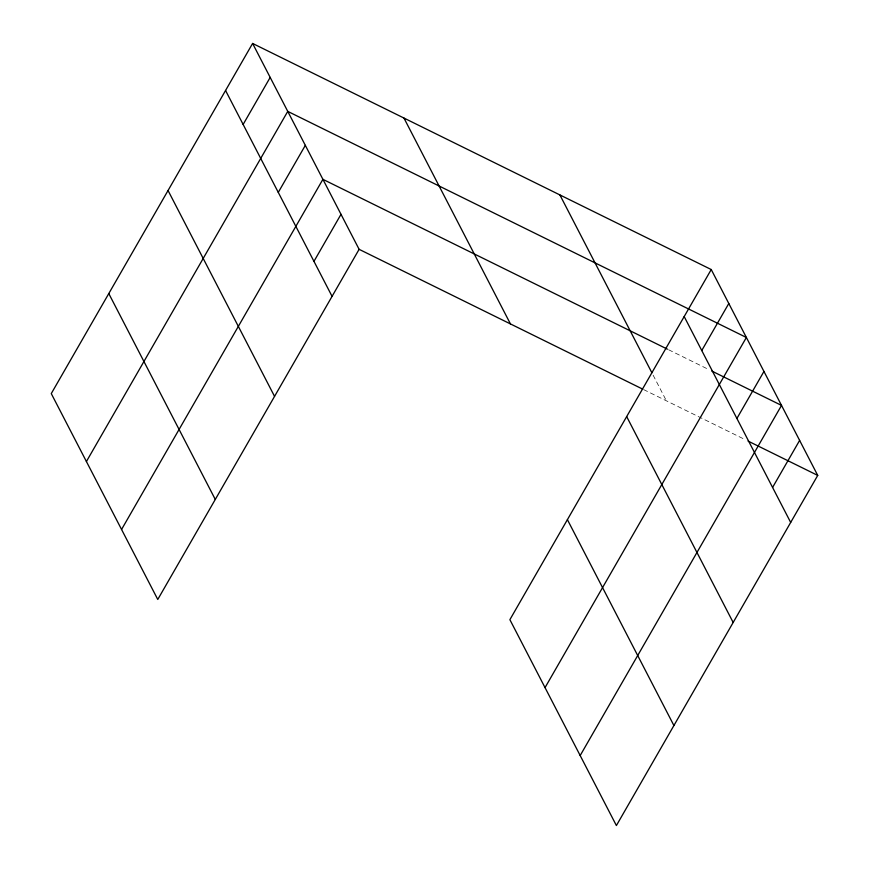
<?xml version="1.0" encoding="UTF-8"?>
<svg xmlns="http://www.w3.org/2000/svg" width="869" height="869" viewBox="0 0 869 869"><rect width="100%" height="100%" fill="white"/><g stroke="black" fill="none" stroke-linecap="round" stroke-linejoin="round"><path stroke-width="0.65" stroke-dasharray="4.34 3.26" d="M668.609 349.751L709.452 369.879M643.592 389.573L745.656 439.877M653.108 375.136L666.382 400.805"/><path stroke-width="1.3" d="M252.607 43.45L51.271 393.592L157.767 599.469L359.114 249.327L252.607 43.45L711.233 269.531L817.729 475.408L616.393 825.55L509.886 619.673L711.233 269.531M243.135 124.452L270.183 77.417M86.411 461.526L287.758 111.384L746.373 337.476L545.037 687.618M278.276 192.397L305.323 145.362M121.562 529.471L322.899 179.329L667.414 349.164M313.959 261.363L341.006 214.328M701.75 350.544L728.798 303.498M736.901 418.478L763.949 371.443M580.177 755.552L781.524 405.41L711.852 371.074M772.574 487.444L799.621 440.409M359.114 249.327L642.397 388.975M748.068 441.072L817.729 475.408M684.185 316.566L790.681 522.443M559.886 194.928L651.902 372.801M626.668 416.599L733.164 622.476M403.955 118.054L510.451 323.931M567.403 519.651L673.909 725.528M225.56 90.485L332.067 296.362M168.043 190.507L274.55 396.383M108.788 293.57L215.284 499.447"/></g></svg>
